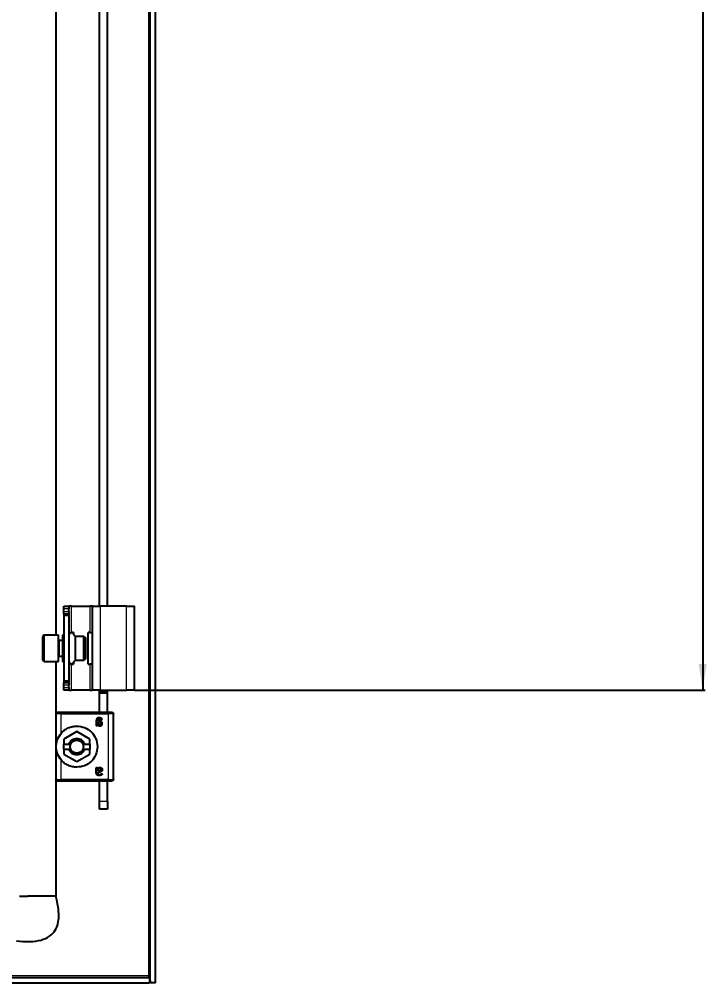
# Model space of a CAD drawing. Header units: millimetres. Extents: x -988 to 2049, y -1707 to 978.
# Drawn here: x 1787.2 to 2049.3, y -1432.7 to -1065.4 of the extents above; entities that cross this region are included whole.
import ezdxf

# ---------------------------------------------------------------- set-up
doc = ezdxf.new("R2010")
doc.units = ezdxf.units.MM
doc.layers.add('FORMAT', color=7, linetype='Continuous')
doc.styles.add('SLDTEXTSTYLE0', font='TXT', dxfattribs={"width": 0.75})
doc.dimstyles.new('SLDDIMSTYLE0', dxfattribs={"dimtxt": 20, "dimasz": 10, "dimexe": 0, "dimexo": 0.0625, "dimgap": 5, "dimtad": 2, "dimdec": 1, "dimrnd": 1e-09, "dimzin": 12, "dimdsep": 46, "dimtxsty": 'SLDTEXTSTYLE0', "dimsah": 1, "dimcen": 0.09, "dimadec": 0, "dimazin": 3, "dimtfac": 1, "dimtofl": 0, "dimtmove": 0, "dimatfit": 3, "dimfxl": 0, "dimfrac": 2, "dimtolj": 1, "dimtzin": 12, "dimarcsym": 0})

# ---------------------------------------------------------------- blocks, each defined once
blk = doc.blocks.new('_D_8')
at = {"layer": 'FORMAT'}
for p, q in [((1831.15, 610.84), (2048.76, 610.84)), ((2047.76, 610.84), (2047.76, -1321.16)), ((1831.15, -1321.16), (2048.76, -1321.16))]:
    blk.add_line(p, q, dxfattribs=at)
for points in [[(2047.76, 610.84), (2046.22, 600.84), (2049.29, 600.84)], [(2047.76, -1321.16), (2049.29, -1311.16), (2046.22, -1311.16)]]:
    blk.add_solid(points, dxfattribs=at)
at = {"layer": 'FORMAT', "insert": (2021.97, -384.72), "char_height": 20, "attachment_point": 1, "rotation": 90, "style": 'SLDTEXTSTYLE0'}
blk.add_mtext('1932', dxfattribs=at)

msp = doc.modelspace()

# ---------------------------------------------------------------- linework, layer by layer
at = {"color": 7, "linetype": 'Continuous', "lineweight": 25}
for p, q in [((1837.14, -1432.66), (1837.14, 722.34)), ((1839.14, -1432.66), (1839.14, 722.34)), ((1801.14, -680.34), (1801.14, -1300.16)), ((1817.84, -1289.16), (1817.84, -680.66)), ((1820.84, -1289.16), (1820.84, -680.66)), ((1804.14, -1289.16), (1806.14, -1289.16)), ((1804.14, -1290.16), (1804.14, -1289.16)), ((1806.14, -1289.16), (1806.14, -1290.16)), ((1807.14, -1289.16), (1806.14, -1289.16)), ((1807.14, -1289.16), (1814.14, -1289.16)), ((1815.14, -1289.16), (1814.14, -1289.16)), ((1815.14, -1289.16), (1818.14, -1289.16)), ((1815.14, -1321.16), (1815.14, -1289.16)), ((1828.14, -1289.16), (1818.14, -1289.16)), ((1828.14, -1289.16), (1831.14, -1289.16)), ((1831.14, -1321.16), (1831.14, -1289.16)), ((1804.14, -1291.16), (1804.14, -1290.16)), ((1804.14, -1292.16), (1804.14, -1291.16)), ((1806.14, -1292.16), (1804.14, -1292.16)), ((1804.14, -1292.16), (1804.14, -1292.66)), ((1806.14, -1292.66), (1804.14, -1292.66)), ((1804.14, -1292.66), (1804.14, -1317.66)), ((1806.14, -1291.16), (1806.14, -1290.16)), ((1806.14, -1291.16), (1806.14, -1292.16)), ((1806.14, -1292.16), (1806.14, -1292.66)), ((1806.14, -1292.66), (1806.14, -1317.66)), ((1802.14, -1300.16), (1796.74, -1300.16)), ((1802.14, -1307.72), (1802.14, -1300.16)), ((1804.14, -1300.16), (1803.64, -1300.16)), ((1803.64, -1300.16), (1803.64, -1301.37)), ((1806.14, -1299.16), (1807.14, -1299.16)), ((1807.84, -1299.16), (1807.14, -1299.16)), ((1807.84, -1299.16), (1807.84, -1299.61)), ((1813.44, -1311.16), (1813.44, -1299.16)), ((1814.14, -1299.16), (1813.44, -1299.16)), ((1814.14, -1299.16), (1815.14, -1299.16)), ((1796.14, -1307.41), (1796.14, -1300.76)), ((1803.64, -1302.16), (1802.39, -1302.16)), ((1803.64, -1301.37), (1803.64, -1310.16)), ((1811.77, -1300.66), (1808.64, -1300.66)), ((1808.64, -1309.66), (1808.64, -1300.66)), ((1812.64, -1301.16), (1811.77, -1300.66)), ((1811.77, -1309.66), (1811.77, -1300.66)), ((1812.64, -1309.16), (1812.64, -1301.16)), ((1796.14, -1309.56), (1796.14, -1307.41)), ((1796.74, -1310.16), (1802.14, -1310.16)), ((1801.14, -1310.16), (1801.14, -1329.99)), ((1802.14, -1310.16), (1802.14, -1307.72)), ((1802.39, -1308.16), (1803.64, -1308.16)), ((1803.64, -1310.16), (1804.14, -1310.16)), ((1807.14, -1311.16), (1806.14, -1311.16)), ((1807.14, -1311.16), (1807.84, -1311.16)), ((1807.84, -1310.71), (1807.84, -1311.16)), ((1808.64, -1309.66), (1811.77, -1309.66)), ((1811.77, -1309.66), (1812.64, -1309.16)), ((1813.44, -1311.16), (1814.14, -1311.16)), ((1815.14, -1311.16), (1814.14, -1311.16)), ((1806.14, -1317.66), (1804.14, -1317.66)), ((1804.14, -1317.66), (1804.14, -1318.16)), ((1804.14, -1319.16), (1804.14, -1318.16)), ((1804.14, -1318.16), (1806.14, -1318.16)), ((1806.14, -1317.66), (1806.14, -1318.16)), ((1806.14, -1318.16), (1806.14, -1319.16)), ((1804.14, -1320.16), (1804.14, -1319.16)), ((1804.14, -1321.16), (1804.14, -1320.16)), ((1806.14, -1321.16), (1804.14, -1321.16)), ((1806.14, -1320.16), (1806.14, -1319.16)), ((1806.14, -1320.16), (1806.14, -1321.16)), ((1806.14, -1321.16), (1807.14, -1321.16)), ((1814.14, -1321.16), (1807.14, -1321.16)), ((1814.14, -1321.16), (1815.14, -1321.16)), ((1818.14, -1321.16), (1815.14, -1321.16)), ((1817.84, -1321.62), (1817.84, -1321.16)), ((1817.84, -1322.12), (1817.84, -1321.62)), ((1817.84, -1322.12), (1820.84, -1322.12)), ((1817.84, -1329.66), (1817.84, -1322.12)), ((1818.14, -1321.16), (1828.14, -1321.16)), ((1820.84, -1321.62), (1820.84, -1321.16)), ((1820.84, -1322.12), (1820.84, -1321.62)), ((1820.84, -1329.96), (1820.84, -1322.12)), ((1831.14, -1321.16), (1828.14, -1321.16)), ((1801.14, -1330.16), (1801.14, -1355.16)), ((1821.14, -1329.66), (1803.14, -1329.66)), ((1816.58, -1332.7), (1816.58, -1334.57)), ((1817.11, -1332.95), (1817.11, -1332.74)), ((1817.49, -1332.95), (1817.11, -1332.95)), ((1821.74, -1329.66), (1821.49, -1329.66)), ((1823.14, -1355.16), (1823.14, -1330.16)), ((1817.04, -1334.57), (1817.04, -1334.29)), ((1817.11, -1333.31), (1817.54, -1333.31)), ((1817.11, -1333.9), (1817.11, -1333.31)), ((1801.97, -1339.53), (1803.48, -1337.28)), ((1809.14, -1336.94), (1804.19, -1339.8)), ((1804.19, -1339.8), (1804.19, -1341.66)), ((1814.09, -1339.8), (1809.14, -1336.94)), ((1814.09, -1341.66), (1814.09, -1339.8)), ((1804.19, -1341.66), (1806.15, -1341.66)), ((1804.19, -1343.66), (1804.19, -1341.66)), ((1804.19, -1343.66), (1804.19, -1345.52)), ((1804.19, -1343.66), (1806.15, -1343.66)), ((1806.85, -1341.66), (1806.15, -1341.66)), ((1806.15, -1343.66), (1806.85, -1343.66)), ((1812.13, -1341.66), (1811.43, -1341.66)), ((1811.43, -1343.66), (1812.13, -1343.66)), ((1812.13, -1341.66), (1814.09, -1341.66)), ((1812.13, -1343.66), (1814.09, -1343.66)), ((1814.09, -1341.66), (1814.09, -1343.66)), ((1814.09, -1345.52), (1814.09, -1343.66)), ((1803.48, -1348.04), (1801.97, -1345.79)), ((1804.19, -1345.52), (1809.14, -1348.38)), ((1809.14, -1348.38), (1814.09, -1345.52)), ((1816.58, -1352.62), (1816.58, -1350.75)), ((1817.04, -1350.75), (1817.04, -1351.03)), ((1817.11, -1352.01), (1817.11, -1351.43)), ((1817.54, -1352.01), (1817.11, -1352.01)), ((1817.49, -1352.37), (1817.11, -1352.37)), ((1817.11, -1352.37), (1817.11, -1352.59)), ((1801.14, -1355.34), (1801.14, -1399.66)), ((1803.14, -1355.66), (1821.14, -1355.66)), ((1817.84, -1363.46), (1817.84, -1355.66)), ((1820.84, -1363.46), (1820.84, -1355.66)), ((1821.49, -1355.66), (1821.74, -1355.66)), ((1817.84, -1366.46), (1817.84, -1363.46)), ((1820.84, -1363.46), (1820.84, -1366.46)), ((1820.84, -1366.46), (1817.84, -1366.46)), ((1790.57, -1399.66), (1790.51, -1399.66)), ((1797.71, -1399.66), (1790.57, -1399.66)), ((1797.86, -1399.66), (1797.71, -1399.66)), ((1800.16, -1399.66), (1797.86, -1399.66)), ((1801.14, -1399.66), (1800.16, -1399.66)), ((847.44, -1430.66), (1836.84, -1430.66)), ((1836.54, -1430.06), (1836.74, -1430.66)), ((1836.84, -1430.66), (1836.84, -1432.66)), ((847.44, -1432.66), (1836.84, -1432.66)), ((1839.14, -1432.66), (1837.14, -1432.66))]:
    msp.add_line(p, q, dxfattribs=at)
at = {"color": 8, "linetype": 'Continuous', "lineweight": 18}
for p, q in [((1836.54, 719.74), (1836.54, -1430.06)), ((1807.14, -1299.16), (1807.14, -1289.16)), ((1814.14, -1289.16), (1814.14, -1299.16)), ((1818.14, -1321.16), (1818.14, -1289.16)), ((1828.14, -1321.16), (1828.14, -1289.16)), ((1806.14, -1290.16), (1804.14, -1290.16)), ((1804.14, -1291.16), (1806.14, -1291.16)), ((1796.74, -1300.16), (1796.74, -1307.72)), ((1802.39, -1302.16), (1802.39, -1308.16)), ((1796.74, -1307.72), (1796.74, -1310.16)), ((1807.14, -1321.16), (1807.14, -1311.16)), ((1814.14, -1311.16), (1814.14, -1321.16)), ((1806.14, -1319.16), (1804.14, -1319.16)), ((1804.14, -1320.16), (1806.14, -1320.16)), ((1820.84, -1321.62), (1817.84, -1321.62)), ((1803.14, -1337.6), (1803.14, -1330.16)), ((1803.14, -1330.16), (1821.14, -1330.16)), ((1821.14, -1330.16), (1821.14, -1355.16)), ((1803.14, -1355.16), (1803.14, -1347.72)), ((1809.14, -1345.16), (1809.14, -1345.81)), ((1821.14, -1355.16), (1803.14, -1355.16)), ((1817.84, -1363.46), (1820.84, -1363.46)), ((1836.54, -1430.06), (1741.19, -1430.06))]:
    msp.add_line(p, q, dxfattribs=at)
at = {"color": 7, "linetype": 'Continuous', "lineweight": 25}
for centre, radius, start, end in [((1796.74, -1300.76), 0.6, 90, 180), ((1802.39, -1301.91), 0.25, 180, 270), ((1796.74, -1309.56), 0.6, 180, 270), ((1802.39, -1308.41), 0.25, 90, 180)]:
    msp.add_arc(centre, radius, start, end, dxfattribs=at)
for points, knots in [([(1808.64, -1300.66), (1808.47, -1300.51), (1808.12, -1300.2), (1807.92, -1299.63), (1807.56, -1299.33), (1807.22, -1299.2), (1806.86, -1299.23), (1806.51, -1299.42), (1806.26, -1299.78), (1806.18, -1300.08), (1806.14, -1300.23)], [0, 0, 0, 0, 0.1856756, 0.3710252, 0.4669372, 0.5621716, 0.6563466, 0.7515528, 0.8738418, 1, 1, 1, 1]), ([(1806.14, -1310.09), (1806.18, -1310.24), (1806.26, -1310.54), (1806.51, -1310.9), (1806.86, -1311.09), (1807.22, -1311.12), (1807.56, -1310.99), (1807.92, -1310.69), (1808.12, -1310.12), (1808.47, -1309.81), (1808.64, -1309.66)], [0, 0, 0, 0, 0.126158, 0.248447, 0.343653, 0.437828, 0.533063, 0.628975, 0.814324, 1, 1, 1, 1]), ([(1817.69, -1331.66), (1817.55, -1331.67), (1817.32, -1331.68), (1817.04, -1331.77), (1816.86, -1331.89), (1816.71, -1332.06), (1816.6, -1332.33), (1816.59, -1332.56), (1816.58, -1332.7)], [0, 0, 0, 0, 0.250089, 0.382495, 0.500259, 0.622163, 0.750133, 1, 1, 1, 1]), ([(1817.11, -1332.74), (1817.12, -1332.65), (1817.12, -1332.51), (1817.18, -1332.34), (1817.25, -1332.23), (1817.36, -1332.15), (1817.48, -1332.1), (1817.62, -1332.08), (1817.71, -1332.07), (1817.75, -1332.07)], [0, 0, 0, 0, 0.250023, 0.382539, 0.499802, 0.620838, 0.749652, 0.874777, 1, 1, 1, 1]), ([(1818.88, -1333.88), (1818.87, -1333.8), (1818.86, -1333.64), (1818.77, -1333.42), (1818.61, -1333.25), (1818.35, -1333.08), (1817.96, -1332.97), (1817.65, -1332.96), (1817.49, -1332.95)], [0, 0, 0, 0, 0.1250486, 0.2498861, 0.3708558, 0.4998199, 0.7496086, 1, 1, 1, 1]), ([(1818.76, -1332.16), (1818.76, -1332.1), (1818.76, -1332.02), (1818.69, -1331.93), (1818.56, -1331.84), (1818.23, -1331.71), (1817.91, -1331.68), (1817.69, -1331.66)], [0, 0, 0, 0, 0.124693, 0.187182, 0.249773, 0.500039, 1, 1, 1, 1]), ([(1817.75, -1332.07), (1817.91, -1332.09), (1818.15, -1332.12), (1818.41, -1332.24), (1818.53, -1332.31), (1818.6, -1332.35), (1818.64, -1332.36), (1818.66, -1332.37)], [0, 0, 0, 0, 0.4987, 0.749508, 0.874949, 0.946783, 1, 1, 1, 1]), ([(1818.66, -1332.37), (1818.67, -1332.37), (1818.68, -1332.36), (1818.7, -1332.35), (1818.72, -1332.34), (1818.73, -1332.32), (1818.75, -1332.28), (1818.76, -1332.23), (1818.76, -1332.19), (1818.76, -1332.17), (1818.76, -1332.16)], [0, 0, 0, 0, 0.128825, 0.180169, 0.243397, 0.36986, 0.499864, 0.749649, 0.843476, 1, 1, 1, 1]), ([(1816.58, -1334.57), (1816.58, -1334.58), (1816.58, -1334.6), (1816.6, -1334.62), (1816.62, -1334.64), (1816.7, -1334.66), (1816.77, -1334.66), (1816.81, -1334.66)], [0, 0, 0, 0, 0.124881, 0.183376, 0.250934, 0.500336, 1, 1, 1, 1]), ([(1816.81, -1334.66), (1816.86, -1334.66), (1816.92, -1334.66), (1817, -1334.64), (1817.03, -1334.62), (1817.04, -1334.6), (1817.04, -1334.58), (1817.04, -1334.57)], [0, 0, 0, 0, 0.499718, 0.749437, 0.810587, 0.875078, 1, 1, 1, 1]), ([(1817.04, -1334.29), (1817.16, -1334.4), (1817.35, -1334.57), (1817.63, -1334.68), (1817.79, -1334.72), (1817.87, -1334.72), (1817.92, -1334.72)], [0, 0, 0, 0, 0.499113, 0.749325, 0.874665, 1, 1, 1, 1]), ([(1817.83, -1334.31), (1817.76, -1334.3), (1817.62, -1334.29), (1817.36, -1334.16), (1817.21, -1334), (1817.11, -1333.9)], [0, 0, 0, 0, 0.249939, 0.499864, 1, 1, 1, 1]), ([(1817.54, -1333.31), (1817.64, -1333.31), (1817.82, -1333.32), (1818.05, -1333.38), (1818.19, -1333.47), (1818.29, -1333.57), (1818.34, -1333.7), (1818.34, -1333.79), (1818.35, -1333.84)], [0, 0, 0, 0, 0.279652, 0.500248, 0.629485, 0.750186, 0.875763, 1, 1, 1, 1]), ([(1818.35, -1333.84), (1818.34, -1333.9), (1818.33, -1334), (1818.27, -1334.12), (1818.2, -1334.19), (1818.12, -1334.25), (1818.03, -1334.28), (1817.93, -1334.3), (1817.87, -1334.31), (1817.83, -1334.31)], [0, 0, 0, 0, 0.249168, 0.373635, 0.49939, 0.619394, 0.749656, 0.87477, 1, 1, 1, 1]), ([(1817.92, -1334.72), (1818.04, -1334.71), (1818.22, -1334.7), (1818.45, -1334.62), (1818.6, -1334.52), (1818.72, -1334.39), (1818.85, -1334.18), (1818.86, -1334), (1818.88, -1333.88)], [0, 0, 0, 0, 0.25007, 0.379181, 0.500499, 0.62417, 0.750842, 1, 1, 1, 1]), ([(1803.14, -1347.72), (1802.85, -1347.34), (1802.28, -1346.59), (1801.73, -1345.34), (1801.38, -1344.06), (1801.25, -1342.66), (1801.38, -1341.26), (1801.73, -1339.98), (1802.29, -1338.73), (1802.86, -1337.98), (1803.14, -1337.6)], [0, 0, 0, 0, 0.125762, 0.25037, 0.375307, 0.500139, 0.62481, 0.749763, 0.874888, 1, 1, 1, 1]), ([(1816.58, -1350.75), (1816.58, -1350.74), (1816.58, -1350.72), (1816.6, -1350.7), (1816.62, -1350.68), (1816.7, -1350.66), (1816.77, -1350.66), (1816.81, -1350.66)], [0, 0, 0, 0, 0.124884, 0.1863766, 0.2509142, 0.5003223, 1, 1, 1, 1]), ([(1816.81, -1350.66), (1816.86, -1350.66), (1816.92, -1350.66), (1816.98, -1350.68), (1817.01, -1350.69), (1817.03, -1350.7), (1817.04, -1350.72), (1817.04, -1350.74), (1817.04, -1350.75)], [0, 0, 0, 0, 0.499162, 0.644242, 0.749698, 0.813605, 0.875217, 1, 1, 1, 1]), ([(1817.04, -1351.03), (1817.16, -1350.92), (1817.35, -1350.75), (1817.67, -1350.62), (1817.83, -1350.61), (1817.92, -1350.6)], [0, 0, 0, 0, 0.499364, 0.749701, 1, 1, 1, 1]), ([(1817.11, -1351.43), (1817.21, -1351.32), (1817.36, -1351.16), (1817.59, -1351.05), (1817.73, -1351.02), (1817.8, -1351.02), (1817.83, -1351.01)], [0, 0, 0, 0, 0.4997651, 0.7495043, 0.8747708, 1, 1, 1, 1]), ([(1818.88, -1351.45), (1818.87, -1351.48), (1818.87, -1351.56), (1818.84, -1351.72), (1818.77, -1351.9), (1818.61, -1352.08), (1818.34, -1352.24), (1817.96, -1352.35), (1817.65, -1352.36), (1817.49, -1352.37)], [0, 0, 0, 0, 0.062637, 0.125278, 0.250072, 0.374841, 0.499994, 0.749696, 1, 1, 1, 1]), ([(1818.35, -1351.48), (1818.34, -1351.53), (1818.34, -1351.62), (1818.29, -1351.75), (1818.19, -1351.85), (1818.05, -1351.94), (1817.82, -1352), (1817.64, -1352.01), (1817.54, -1352.01)], [0, 0, 0, 0, 0.124446, 0.249795, 0.37, 0.499734, 0.719932, 1, 1, 1, 1]), ([(1817.83, -1351.01), (1817.9, -1351.02), (1818, -1351.02), (1818.12, -1351.07), (1818.2, -1351.13), (1818.27, -1351.2), (1818.32, -1351.29), (1818.34, -1351.39), (1818.35, -1351.45), (1818.35, -1351.48)], [0, 0, 0, 0, 0.249623, 0.37714, 0.499734, 0.62273, 0.749812, 0.874876, 1, 1, 1, 1]), ([(1817.92, -1350.6), (1818.04, -1350.61), (1818.22, -1350.62), (1818.45, -1350.71), (1818.6, -1350.8), (1818.72, -1350.93), (1818.85, -1351.14), (1818.86, -1351.32), (1818.88, -1351.45)], [0, 0, 0, 0, 0.25007, 0.379559, 0.500499, 0.624556, 0.750843, 1, 1, 1, 1]), ([(1817.69, -1353.66), (1817.62, -1353.66), (1817.47, -1353.66), (1817.25, -1353.62), (1817.04, -1353.55), (1816.85, -1353.43), (1816.71, -1353.26), (1816.6, -1352.99), (1816.59, -1352.77), (1816.58, -1352.62)], [0, 0, 0, 0, 0.1252554, 0.2504368, 0.3830659, 0.5004929, 0.622629, 0.7502495, 1, 1, 1, 1]), ([(1817.11, -1352.59), (1817.11, -1352.63), (1817.11, -1352.72), (1817.14, -1352.85), (1817.18, -1352.98), (1817.25, -1353.09), (1817.36, -1353.17), (1817.53, -1353.24), (1817.66, -1353.24), (1817.75, -1353.25)], [0, 0, 0, 0, 0.125295, 0.250514, 0.383518, 0.50035, 0.621938, 0.750243, 1, 1, 1, 1]), ([(1818.76, -1353.16), (1818.76, -1353.19), (1818.76, -1353.24), (1818.74, -1353.33), (1818.69, -1353.39), (1818.56, -1353.48), (1818.23, -1353.61), (1817.91, -1353.64), (1817.69, -1353.66)], [0, 0, 0, 0, 0.062686, 0.125173, 0.187628, 0.250185, 0.500314, 1, 1, 1, 1]), ([(1817.75, -1353.25), (1817.91, -1353.24), (1818.22, -1353.21), (1818.48, -1353), (1818.64, -1352.96), (1818.66, -1352.95)], [0, 0, 0, 0, 0.498852, 0.946609, 1, 1, 1, 1]), ([(1818.66, -1352.95), (1818.67, -1352.96), (1818.68, -1352.96), (1818.7, -1352.97), (1818.72, -1352.98), (1818.73, -1353.01), (1818.76, -1353.07), (1818.76, -1353.12), (1818.76, -1353.16)], [0, 0, 0, 0, 0.13107, 0.182437, 0.243796, 0.371388, 0.500442, 1, 1, 1, 1]), ([(1786.14, -1416.66), (1787.87, -1416.83), (1791.01, -1417.13), (1795.33, -1416.62), (1798.77, -1415.19), (1800.98, -1412.87), (1802.07, -1410.11), (1802.39, -1407.06), (1802.09, -1403.5), (1801.47, -1401.01), (1801.14, -1399.66)], [0, 0, 0, 0, 0.176713, 0.320911, 0.440308, 0.54837, 0.6374, 0.738878, 0.858543, 1, 1, 1, 1]), ([(1787.25, -1399.66), (1787.28, -1399.66), (1787.37, -1399.66), (1787.82, -1399.66), (1788.12, -1399.66)], [0, 0, 0, 0, 0.356727, 1, 1, 1, 1]), ([(1836.84, -1430.66), (1836.79, -1430.66), (1836.74, -1430.6), (1836.64, -1430.37), (1836.59, -1430.22), (1836.54, -1430.06)], [0, 0, 0, 0, 0.5, 0.5, 1, 1, 1, 1]), ([(1836.84, -1430.98), (1836.88, -1431.11), (1837.08, -1431.67), (1837.11, -1432.23), (1837.14, -1432.66)], [0, 0, 0, 0, 0.226541, 1, 1, 1, 1])]:
    msp.add_open_spline(points, degree=3, knots=knots, dxfattribs=at)
for points in [[(1801.64, -1329.66), (1801.58, -1329.67), (1801.44, -1329.68), (1801.28, -1329.8), (1801.16, -1329.96), (1801.15, -1330.1), (1801.14, -1330.16)], [(1803.14, -1329.66), (1802.94, -1329.66), (1802.55, -1329.66), (1802.06, -1329.66), (1801.71, -1329.66), (1801.66, -1329.66), (1801.64, -1329.66)], [(1822.64, -1329.66), (1822.62, -1329.66), (1822.57, -1329.66), (1822.23, -1329.66), (1821.73, -1329.66), (1821.34, -1329.66), (1821.14, -1329.66)], [(1822.64, -1329.66), (1822.71, -1329.67), (1822.84, -1329.68), (1823, -1329.8), (1823.12, -1329.96), (1823.13, -1330.1), (1823.14, -1330.16)], [(1803.14, -1337.6), (1803.53, -1337.19), (1804.32, -1336.36), (1805.81, -1335.49), (1807.43, -1334.92), (1808.57, -1334.85), (1809.14, -1334.81)], [(1809.14, -1334.81), (1810.17, -1334.93), (1812.22, -1335.16), (1814.84, -1336.98), (1816.58, -1339.57), (1817.19, -1342.66), (1816.58, -1345.75), (1814.84, -1348.34), (1812.22, -1350.16), (1810.17, -1350.39), (1809.14, -1350.51)], [(1806.15, -1341.66), (1806.29, -1341.36), (1806.55, -1340.76), (1807.27, -1340.06), (1808.16, -1339.61), (1809.14, -1339.46), (1810.12, -1339.61), (1811.01, -1340.06), (1811.73, -1340.76), (1812, -1341.36), (1812.13, -1341.66)], [(1806.85, -1341.66), (1806.96, -1341.45), (1807.2, -1341.02), (1807.75, -1340.54), (1808.42, -1340.22), (1808.9, -1340.18), (1809.14, -1340.16)], [(1809.14, -1340.16), (1809.38, -1340.18), (1809.87, -1340.22), (1810.53, -1340.54), (1811.09, -1341.02), (1811.32, -1341.45), (1811.43, -1341.66)], [(1809.14, -1345.81), (1808.81, -1345.78), (1808.16, -1345.72), (1807.27, -1345.25), (1806.55, -1344.57), (1806.29, -1343.96), (1806.15, -1343.66)], [(1806.85, -1343.66), (1806.79, -1343.5), (1806.67, -1343.18), (1806.63, -1342.66), (1806.67, -1342.14), (1806.79, -1341.82), (1806.85, -1341.66)], [(1809.14, -1345.16), (1808.9, -1345.14), (1808.42, -1345.1), (1807.75, -1344.78), (1807.2, -1344.3), (1806.96, -1343.87), (1806.85, -1343.66)], [(1812.13, -1343.66), (1812, -1343.96), (1811.73, -1344.57), (1811.01, -1345.25), (1810.12, -1345.72), (1809.47, -1345.78), (1809.14, -1345.81)], [(1811.43, -1343.66), (1811.32, -1343.87), (1811.09, -1344.3), (1810.53, -1344.78), (1809.87, -1345.1), (1809.38, -1345.14), (1809.14, -1345.16)], [(1811.43, -1341.66), (1811.49, -1341.82), (1811.61, -1342.14), (1811.66, -1342.66), (1811.61, -1343.18), (1811.49, -1343.5), (1811.43, -1343.66)], [(1809.14, -1350.51), (1808.57, -1350.48), (1807.43, -1350.4), (1805.81, -1349.83), (1804.32, -1348.96), (1803.53, -1348.13), (1803.14, -1347.72)], [(1801.64, -1355.66), (1801.58, -1355.65), (1801.44, -1355.64), (1801.28, -1355.52), (1801.16, -1355.36), (1801.15, -1355.23), (1801.14, -1355.16)], [(1823.14, -1355.16), (1823.13, -1355.23), (1823.12, -1355.36), (1823, -1355.52), (1822.84, -1355.64), (1822.71, -1355.65), (1822.64, -1355.66)], [(1801.64, -1355.66), (1801.66, -1355.66), (1801.71, -1355.66), (1802.06, -1355.66), (1802.55, -1355.66), (1802.94, -1355.66), (1803.14, -1355.66)], [(1821.14, -1355.66), (1821.34, -1355.66), (1821.73, -1355.66), (1822.23, -1355.66), (1822.57, -1355.66), (1822.62, -1355.66), (1822.64, -1355.66)], [(1788.12, -1399.66), (1788.44, -1399.66), (1789.09, -1399.66), (1790.04, -1399.66), (1790.51, -1399.66)]]:
    msp.add_open_spline(points, degree=3, dxfattribs=at)
at = {"color": 8, "linetype": 'Continuous', "lineweight": 18}
for points in [[(1803.14, -1330.16), (1802.88, -1330.16), (1802.35, -1330.16), (1801.69, -1330.16), (1801.23, -1330.16), (1801.17, -1330.16), (1801.14, -1330.16)], [(1803.14, -1329.66), (1803.14, -1329.67), (1803.14, -1329.68), (1803.14, -1329.8), (1803.14, -1329.96), (1803.14, -1330.1), (1803.14, -1330.16)], [(1821.14, -1330.16), (1821.14, -1330.1), (1821.14, -1329.96), (1821.14, -1329.8), (1821.14, -1329.68), (1821.14, -1329.67), (1821.14, -1329.66)], [(1823.14, -1330.16), (1823.11, -1330.16), (1823.05, -1330.16), (1822.59, -1330.16), (1821.93, -1330.16), (1821.4, -1330.16), (1821.14, -1330.16)], [(1801.14, -1355.16), (1801.17, -1355.16), (1801.23, -1355.16), (1801.69, -1355.16), (1802.35, -1355.16), (1802.88, -1355.16), (1803.14, -1355.16)], [(1803.14, -1355.16), (1803.14, -1355.23), (1803.14, -1355.36), (1803.14, -1355.52), (1803.14, -1355.64), (1803.14, -1355.65), (1803.14, -1355.66)], [(1821.14, -1355.66), (1821.14, -1355.65), (1821.14, -1355.64), (1821.14, -1355.52), (1821.14, -1355.36), (1821.14, -1355.23), (1821.14, -1355.16)], [(1821.14, -1355.16), (1821.4, -1355.16), (1821.93, -1355.16), (1822.59, -1355.16), (1823.05, -1355.16), (1823.11, -1355.16), (1823.14, -1355.16)]]:
    msp.add_open_spline(points, degree=3, dxfattribs=at)

# ---------------------------------------------------------------- dimensions: what is measured, and where the dimension line sits
at = {"layer": 'FORMAT'}
dim = msp.add_linear_dim(base=(2047.76, -1321.16), p1=(1831.14, 610.84), p2=(1831.14, -1321.16), angle=90, dimstyle='SLDDIMSTYLE0', dxfattribs=at)
dim.commit()
dim.dimension.update_dxf_attribs({"geometry": '_D_8', "text_midpoint": (2047.76, -355.16), "dimtype": 160})

doc.saveas('drawing.dxf')
